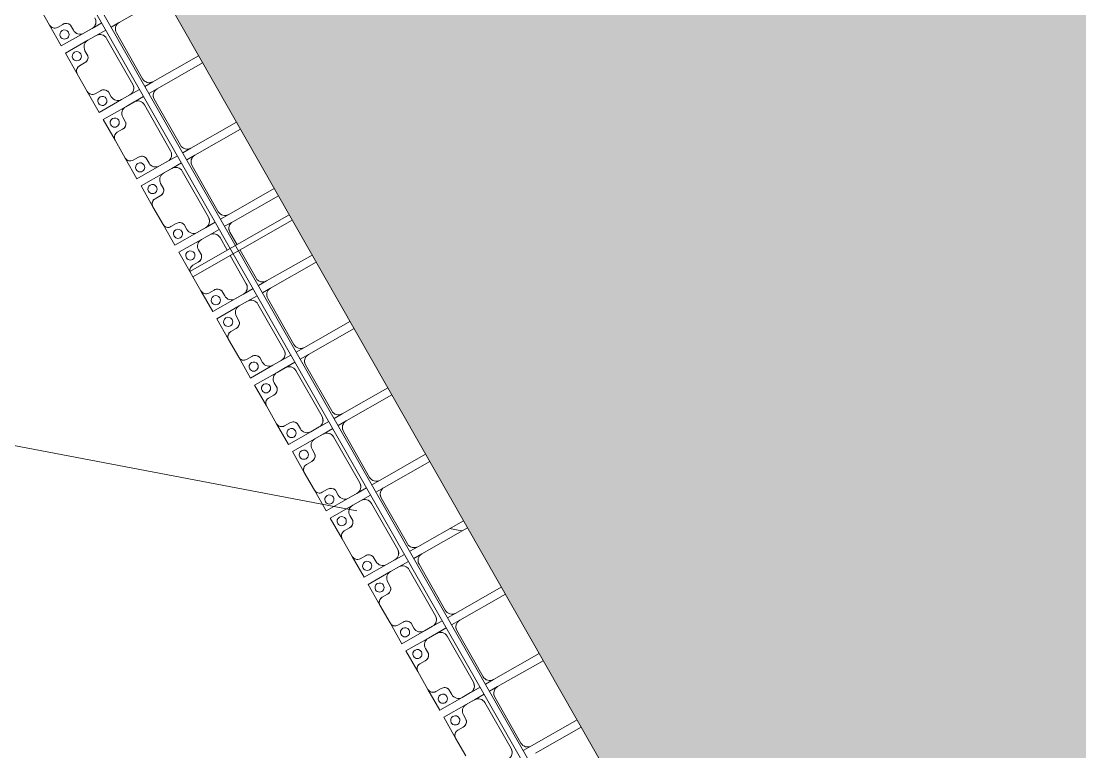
# Model space of a CAD drawing. Header units: millimetres. Extents: x -861324 to 439029, y -308065 to 694685.
# Drawn here: x -183614 to -176692, y -95940 to -91161 of the extents above; entities that cross this region are included whole.
import ezdxf

# ---------------------------------------------------------------- set-up
doc = ezdxf.new("R2010")
doc.units = ezdxf.units.MM
for name, color, linetype, lineweight in [('A-DETL-GENF', 92, 'Continuous', 9), ('A-DETL-THIN', 151, 'Continuous', 9), ('A-GENM', 13, 'Continuous', 9), ('C-TOPO-MINR', 7, 'Continuous', 9), ('S-BEAM', 12, 'Continuous', 9)]:
    doc.layers.add(name, color=color, linetype=linetype, lineweight=lineweight)

# ---------------------------------------------------------------- blocks, each defined once
blk = doc.blocks.new('Dai phaodi lai - DẢI PHAO ĐI LẠI-25020-BỐ TRÍ BÈ PIN HỒ BẢN MÒNG')
at = {"layer": 'A-GENM', "color": 7}
for p, q in [((84776.8, 0), (84776.8, -343.3)), ((85276.8, 0), (85276.8, -343.3)), ((86276.8, 0), (86276.8, -343.3)), ((86723.2, -343.3), (86723.2, 0)), ((86776.8, 0), (86776.8, -343.3)), ((87223.2, -343.3), (87223.2, 0)), ((88223.2, -343.3), (88223.2, 0)), ((90223.2, -343.3), (90223.2, 0)), ((85223.2, -343.3), (85223.2, 0)), ((85723.2, -343.3), (85723.2, 0)), ((85776.8, 0), (85776.8, -343.3)), ((86223.2, -343.3), (86223.2, 0)), ((87276.8, 0), (87276.8, -343.3)), ((87723.2, -343.3), (87723.2, 0)), ((87776.8, 0), (87776.8, -343.3)), ((88276.8, 0), (88276.8, -343.3)), ((88723.2, -343.3), (88723.2, 0)), ((88776.8, 0), (88776.8, -343.3)), ((89223.2, -343.3), (89223.2, 0)), ((89276.8, 0), (89276.8, -343.3)), ((89723.2, -343.3), (89723.2, 0)), ((89776.8, 0), (89776.8, -343.3)), ((90276.8, 0), (90276.8, -343.3)), ((84776.8, -404.5), (84776.8, -343.3)), ((85223.2, -343.3), (85223.2, -404.5)), ((85276.8, -404.5), (85276.8, -343.3)), ((85723.2, -343.3), (85723.2, -404.5)), ((85776.8, -404.5), (85776.8, -343.3)), ((86223.2, -343.3), (86223.2, -404.5)), ((86276.8, -404.5), (86276.8, -343.3)), ((86723.2, -343.3), (86723.2, -404.5)), ((86776.8, -404.5), (86776.8, -343.3)), ((87223.2, -343.3), (87223.2, -404.5)), ((87276.8, -404.5), (87276.8, -343.3)), ((87723.2, -343.3), (87723.2, -404.5)), ((87776.8, -404.5), (87776.8, -343.3)), ((88223.2, -343.3), (88223.2, -404.5)), ((88276.8, -404.5), (88276.8, -343.3)), ((88723.2, -343.3), (88723.2, -404.5)), ((88776.8, -404.5), (88776.8, -343.3)), ((89223.2, -343.3), (89223.2, -404.5)), ((89276.8, -404.5), (89276.8, -343.3)), ((89723.2, -343.3), (89723.2, -404.5)), ((89776.8, -404.5), (89776.8, -343.3)), ((90223.2, -343.3), (90223.2, -404.5)), ((84826.8, -393.3), (85173.2, -393.3)), ((85326.8, -393.3), (85673.2, -393.3)), ((85826.8, -393.3), (86173.2, -393.3)), ((86326.8, -393.3), (86421.5, -393.3)), ((86461.5, -393.3), (86673.2, -393.3)), ((86826.8, -393.3), (87173.2, -393.3)), ((87326.8, -393.3), (87673.2, -393.3)), ((87826.8, -393.3), (88173.2, -393.3)), ((88326.8, -393.3), (88673.2, -393.3)), ((88826.8, -393.3), (89173.2, -393.3)), ((89326.8, -393.3), (89673.2, -393.3)), ((89826.8, -393.3), (90173.2, -393.3)), ((84723.2, -444.5), (84723.2, -516.7)), ((84776.8, -516.7), (84776.8, -444.5)), ((85173.2, -466.7), (84826.8, -466.7)), ((85223.2, -444.5), (85223.2, -516.7)), ((85276.8, -516.7), (85276.8, -444.5)), ((85673.2, -466.7), (85326.8, -466.7)), ((85723.2, -444.5), (85723.2, -516.7)), ((85776.8, -516.7), (85776.8, -444.5)), ((86173.2, -466.7), (85826.8, -466.7)), ((86223.2, -444.5), (86223.2, -516.7)), ((86276.8, -516.7), (86276.8, -444.5)), ((86421.5, -466.7), (86326.8, -466.7)), ((86673.2, -466.7), (86461.5, -466.7)), ((86723.2, -444.5), (86723.2, -516.7)), ((86776.8, -516.7), (86776.8, -444.5)), ((87173.2, -466.7), (86826.8, -466.7)), ((87223.2, -444.5), (87223.2, -516.7)), ((87276.8, -516.7), (87276.8, -444.5)), ((87673.2, -466.7), (87326.8, -466.7)), ((87723.2, -444.5), (87723.2, -516.7)), ((87776.8, -516.7), (87776.8, -444.5)), ((88173.2, -466.7), (87826.8, -466.7)), ((88223.2, -444.5), (88223.2, -516.7)), ((88276.8, -516.7), (88276.8, -444.5)), ((88673.2, -466.7), (88326.8, -466.7)), ((88723.2, -444.5), (88723.2, -516.7)), ((88776.8, -516.7), (88776.8, -444.5)), ((89173.2, -466.7), (88826.8, -466.7)), ((89223.2, -444.5), (89223.2, -516.7)), ((89276.8, -516.7), (89276.8, -444.5)), ((89673.2, -466.7), (89326.8, -466.7)), ((89723.2, -444.5), (89723.2, -516.7)), ((89776.8, -516.7), (89776.8, -444.5)), ((90173.2, -466.7), (89826.8, -466.7)), ((84723.2, -579.3), (84723.2, -516.7)), ((84776.8, -516.7), (84776.8, -579.3)), ((85223.2, -579.3), (85223.2, -516.7)), ((85276.8, -516.7), (85276.8, -579.3)), ((85723.2, -579.3), (85723.2, -516.7)), ((85776.8, -516.7), (85776.8, -579.3)), ((86223.2, -579.3), (86223.2, -516.7)), ((86276.8, -516.7), (86276.8, -579.3)), ((86723.2, -579.3), (86723.2, -516.7)), ((86776.8, -516.7), (86776.8, -579.3)), ((87223.2, -579.3), (87223.2, -516.7)), ((87276.8, -516.7), (87276.8, -579.3)), ((87723.2, -579.3), (87723.2, -516.7)), ((87776.8, -516.7), (87776.8, -579.3)), ((88223.2, -579.3), (88223.2, -516.7)), ((88276.8, -516.7), (88276.8, -579.3)), ((88723.2, -579.3), (88723.2, -516.7)), ((88776.8, -516.7), (88776.8, -579.3)), ((89223.2, -579.3), (89223.2, -516.7)), ((89276.8, -516.7), (89276.8, -579.3)), ((89723.2, -579.3), (89723.2, -516.7)), ((89776.8, -516.7), (89776.8, -579.3)), ((84604.9, -710.4), (84604.9, -670.7)), ((84635.7, -629.3), (84673.2, -629.3)), ((84826.8, -629.3), (84864.3, -629.3)), ((84895.1, -670.7), (84895.1, -710.4)), ((85104.9, -710.4), (85104.9, -670.7)), ((85135.7, -629.3), (85173.2, -629.3)), ((85326.8, -629.3), (85364.3, -629.3)), ((85395.1, -670.7), (85395.1, -710.4)), ((85604.9, -710.4), (85604.9, -670.7)), ((85635.7, -629.3), (85673.2, -629.3)), ((85826.8, -629.3), (85864.3, -629.3)), ((85895.1, -670.7), (85895.1, -710.4)), ((86104.9, -710.4), (86104.9, -670.7)), ((86135.7, -629.3), (86173.2, -629.3)), ((86326.8, -629.3), (86364.3, -629.3)), ((86395.1, -670.7), (86395.1, -710.4)), ((86604.9, -710.4), (86604.9, -670.7)), ((86635.7, -629.3), (86673.2, -629.3)), ((86826.8, -629.3), (86864.3, -629.3)), ((86895.1, -670.7), (86895.1, -710.4)), ((87104.9, -710.4), (87104.9, -670.7)), ((87135.7, -629.3), (87173.2, -629.3)), ((87326.8, -629.3), (87364.3, -629.3)), ((87395.1, -670.7), (87395.1, -710.4)), ((87604.9, -710.4), (87604.9, -670.7)), ((87635.7, -629.3), (87673.2, -629.3)), ((87826.8, -629.3), (87864.3, -629.3)), ((87895.1, -670.7), (87895.1, -710.4)), ((88104.9, -710.4), (88104.9, -670.7)), ((88135.7, -629.3), (88173.2, -629.3)), ((88326.8, -629.3), (88364.3, -629.3)), ((88395.1, -670.7), (88395.1, -710.4)), ((88604.9, -710.4), (88604.9, -670.7)), ((88635.7, -629.3), (88673.2, -629.3)), ((88826.8, -629.3), (88864.3, -629.3)), ((88895.1, -670.7), (88895.1, -710.4)), ((89104.9, -710.4), (89104.9, -670.7)), ((89135.7, -629.3), (89173.2, -629.3)), ((89326.8, -629.3), (89364.3, -629.3)), ((89395.1, -670.7), (89395.1, -710.4)), ((89604.9, -710.4), (89604.9, -670.7)), ((89635.7, -629.3), (89673.2, -629.3)), ((89826.8, -629.3), (89864.3, -629.3)), ((89895.1, -670.7), (89895.1, -710.4)), ((84433.1, -748.4), (84566.9, -748.4)), ((84933.1, -748.4), (85066.9, -748.4)), ((85433.1, -748.4), (85566.9, -748.4)), ((85933.1, -748.4), (86066.9, -748.4)), ((86461.5, -748.4), (86566.9, -748.4)), ((86933.1, -748.4), (87066.9, -748.4)), ((87433.1, -748.4), (87566.9, -748.4)), ((87933.1, -748.4), (88066.9, -748.4)), ((88433.1, -748.4), (88566.9, -748.4)), ((88933.1, -748.4), (89066.9, -748.4)), ((89433.1, -748.4), (89566.9, -748.4)), ((89933.1, -748.4), (90066.9, -748.4))]:
    blk.add_line(p, q, dxfattribs=at)
at = {"layer": 'A-GENM', "color": 9}
for p, q in [((84776.8, -404.5), (84776.8, -343.3)), ((85223.2, -343.3), (85223.2, -404.5)), ((85276.8, -404.5), (85276.8, -343.3)), ((85723.2, -343.3), (85723.2, -404.5)), ((85776.8, -404.5), (85776.8, -343.3)), ((86223.2, -343.3), (86223.2, -404.5)), ((86276.8, -404.5), (86276.8, -343.3)), ((86723.2, -343.3), (86723.2, -404.5)), ((86776.8, -404.5), (86776.8, -343.3)), ((87223.2, -343.3), (87223.2, -404.5)), ((87276.8, -404.5), (87276.8, -343.3)), ((87723.2, -343.3), (87723.2, -404.5)), ((87776.8, -404.5), (87776.8, -343.3)), ((88223.2, -343.3), (88223.2, -404.5)), ((88276.8, -404.5), (88276.8, -343.3)), ((88723.2, -343.3), (88723.2, -404.5)), ((88776.8, -404.5), (88776.8, -343.3)), ((89223.2, -343.3), (89223.2, -404.5)), ((89276.8, -404.5), (89276.8, -343.3)), ((89723.2, -343.3), (89723.2, -404.5)), ((89776.8, -404.5), (89776.8, -343.3)), ((90223.2, -343.3), (90223.2, -404.5)), ((84723.2, -444.5), (84723.2, -579.3)), ((84776.8, -579.3), (84776.8, -444.5)), ((85223.2, -444.5), (85223.2, -579.3)), ((85276.8, -579.3), (85276.8, -444.5)), ((85723.2, -444.5), (85723.2, -579.3)), ((85776.8, -579.3), (85776.8, -444.5)), ((86223.2, -444.5), (86223.2, -579.3)), ((86276.8, -579.3), (86276.8, -444.5)), ((86723.2, -444.5), (86723.2, -579.3)), ((86776.8, -579.3), (86776.8, -444.5)), ((87223.2, -444.5), (87223.2, -579.3)), ((87276.8, -579.3), (87276.8, -444.5)), ((87723.2, -444.5), (87723.2, -579.3)), ((87776.8, -579.3), (87776.8, -444.5)), ((88223.2, -444.5), (88223.2, -579.3)), ((88276.8, -579.3), (88276.8, -444.5)), ((88723.2, -444.5), (88723.2, -579.3)), ((88776.8, -579.3), (88776.8, -444.5)), ((89223.2, -444.5), (89223.2, -579.3)), ((89276.8, -579.3), (89276.8, -444.5)), ((89723.2, -444.5), (89723.2, -579.3)), ((89776.8, -579.3), (89776.8, -444.5)), ((84723.2, -579.3), (84723.2, -748.4)), ((84723.2, -748.4), (84723.2, -579.3)), ((84776.8, -748.4), (84776.8, -579.3)), ((84776.8, -579.3), (84776.8, -748.4)), ((85223.2, -579.3), (85223.2, -748.4)), ((85223.2, -748.4), (85223.2, -579.3)), ((85276.8, -748.4), (85276.8, -579.3)), ((85276.8, -579.3), (85276.8, -748.4)), ((85723.2, -579.3), (85723.2, -748.4)), ((85723.2, -748.4), (85723.2, -579.3)), ((85776.8, -748.4), (85776.8, -579.3)), ((85776.8, -579.3), (85776.8, -748.4)), ((86223.2, -579.3), (86223.2, -748.4)), ((86223.2, -748.4), (86223.2, -579.3)), ((86276.8, -748.4), (86276.8, -579.3)), ((86276.8, -579.3), (86276.8, -748.4)), ((86723.2, -579.3), (86723.2, -748.4)), ((86723.2, -748.4), (86723.2, -579.3)), ((86776.8, -748.4), (86776.8, -579.3)), ((86776.8, -579.3), (86776.8, -748.4)), ((87223.2, -579.3), (87223.2, -748.4)), ((87223.2, -748.4), (87223.2, -579.3)), ((87276.8, -748.4), (87276.8, -579.3)), ((87276.8, -579.3), (87276.8, -748.4)), ((87723.2, -579.3), (87723.2, -748.4)), ((87723.2, -748.4), (87723.2, -579.3)), ((87776.8, -748.4), (87776.8, -579.3)), ((87776.8, -579.3), (87776.8, -748.4)), ((88223.2, -579.3), (88223.2, -748.4)), ((88223.2, -748.4), (88223.2, -579.3)), ((88276.8, -748.4), (88276.8, -579.3)), ((88276.8, -579.3), (88276.8, -748.4)), ((88723.2, -579.3), (88723.2, -748.4)), ((88723.2, -748.4), (88723.2, -579.3)), ((88776.8, -748.4), (88776.8, -579.3)), ((88776.8, -579.3), (88776.8, -748.4)), ((89223.2, -579.3), (89223.2, -748.4)), ((89223.2, -748.4), (89223.2, -579.3)), ((89276.8, -748.4), (89276.8, -579.3)), ((89276.8, -579.3), (89276.8, -748.4)), ((89723.2, -579.3), (89723.2, -748.4)), ((89723.2, -748.4), (89723.2, -579.3)), ((89776.8, -748.4), (89776.8, -579.3)), ((89776.8, -579.3), (89776.8, -748.4)), ((84604.9, -670.7), (84604.9, -710.4)), ((84604.9, -670.7), (84604.9, -710.4)), ((84604.9, -710.4), (84604.9, -670.7)), ((84673.2, -629.3), (84635.7, -629.3)), ((84673.2, -629.3), (84635.7, -629.3)), ((84635.7, -629.3), (84673.2, -629.3)), ((84864.3, -629.3), (84826.8, -629.3)), ((84864.3, -629.3), (84826.8, -629.3)), ((84826.8, -629.3), (84864.3, -629.3)), ((85104.9, -670.7), (85104.9, -710.4)), ((85104.9, -670.7), (85104.9, -710.4)), ((85104.9, -710.4), (85104.9, -670.7)), ((85173.2, -629.3), (85135.7, -629.3)), ((85173.2, -629.3), (85135.7, -629.3)), ((85135.7, -629.3), (85173.2, -629.3)), ((85364.3, -629.3), (85326.8, -629.3)), ((85364.3, -629.3), (85326.8, -629.3)), ((85326.8, -629.3), (85364.3, -629.3)), ((85604.9, -670.7), (85604.9, -710.4)), ((85604.9, -670.7), (85604.9, -710.4)), ((85604.9, -710.4), (85604.9, -670.7)), ((85673.2, -629.3), (85635.7, -629.3)), ((85673.2, -629.3), (85635.7, -629.3)), ((85635.7, -629.3), (85673.2, -629.3)), ((85864.3, -629.3), (85826.8, -629.3)), ((85864.3, -629.3), (85826.8, -629.3)), ((85826.8, -629.3), (85864.3, -629.3)), ((86104.9, -670.7), (86104.9, -710.4)), ((86104.9, -670.7), (86104.9, -710.4)), ((86104.9, -710.4), (86104.9, -670.7)), ((86173.2, -629.3), (86135.7, -629.3)), ((86173.2, -629.3), (86135.7, -629.3)), ((86135.7, -629.3), (86173.2, -629.3)), ((86364.3, -629.3), (86326.8, -629.3)), ((86364.3, -629.3), (86326.8, -629.3)), ((86326.8, -629.3), (86364.3, -629.3)), ((86604.9, -670.7), (86604.9, -710.4)), ((86604.9, -670.7), (86604.9, -710.4)), ((86604.9, -710.4), (86604.9, -670.7)), ((86673.2, -629.3), (86635.7, -629.3)), ((86673.2, -629.3), (86635.7, -629.3)), ((86635.7, -629.3), (86673.2, -629.3)), ((86864.3, -629.3), (86826.8, -629.3)), ((86864.3, -629.3), (86826.8, -629.3)), ((86826.8, -629.3), (86864.3, -629.3)), ((87104.9, -670.7), (87104.9, -710.4)), ((87104.9, -670.7), (87104.9, -710.4)), ((87104.9, -710.4), (87104.9, -670.7)), ((87173.2, -629.3), (87135.7, -629.3)), ((87173.2, -629.3), (87135.7, -629.3)), ((87135.7, -629.3), (87173.2, -629.3)), ((87364.3, -629.3), (87326.8, -629.3)), ((87364.3, -629.3), (87326.8, -629.3)), ((87326.8, -629.3), (87364.3, -629.3)), ((87604.9, -670.7), (87604.9, -710.4)), ((87604.9, -670.7), (87604.9, -710.4)), ((87604.9, -710.4), (87604.9, -670.7)), ((87673.2, -629.3), (87635.7, -629.3)), ((87673.2, -629.3), (87635.7, -629.3)), ((87635.7, -629.3), (87673.2, -629.3)), ((87864.3, -629.3), (87826.8, -629.3)), ((87864.3, -629.3), (87826.8, -629.3)), ((87826.8, -629.3), (87864.3, -629.3)), ((88104.9, -670.7), (88104.9, -710.4)), ((88104.9, -670.7), (88104.9, -710.4)), ((88104.9, -710.4), (88104.9, -670.7)), ((88173.2, -629.3), (88135.7, -629.3)), ((88173.2, -629.3), (88135.7, -629.3)), ((88135.7, -629.3), (88173.2, -629.3)), ((88364.3, -629.3), (88326.8, -629.3)), ((88364.3, -629.3), (88326.8, -629.3)), ((88326.8, -629.3), (88364.3, -629.3)), ((88604.9, -670.7), (88604.9, -710.4)), ((88604.9, -670.7), (88604.9, -710.4)), ((88604.9, -710.4), (88604.9, -670.7)), ((88673.2, -629.3), (88635.7, -629.3)), ((88673.2, -629.3), (88635.7, -629.3)), ((88635.7, -629.3), (88673.2, -629.3)), ((88864.3, -629.3), (88826.8, -629.3)), ((88864.3, -629.3), (88826.8, -629.3)), ((88826.8, -629.3), (88864.3, -629.3)), ((89104.9, -670.7), (89104.9, -710.4)), ((89104.9, -670.7), (89104.9, -710.4)), ((89104.9, -710.4), (89104.9, -670.7)), ((89173.2, -629.3), (89135.7, -629.3)), ((89173.2, -629.3), (89135.7, -629.3)), ((89135.7, -629.3), (89173.2, -629.3)), ((89364.3, -629.3), (89326.8, -629.3)), ((89364.3, -629.3), (89326.8, -629.3)), ((89326.8, -629.3), (89364.3, -629.3)), ((89604.9, -670.7), (89604.9, -710.4)), ((89604.9, -670.7), (89604.9, -710.4)), ((89604.9, -710.4), (89604.9, -670.7)), ((89673.2, -629.3), (89635.7, -629.3)), ((89673.2, -629.3), (89635.7, -629.3)), ((89635.7, -629.3), (89673.2, -629.3)), ((89864.3, -629.3), (89826.8, -629.3)), ((89864.3, -629.3), (89826.8, -629.3)), ((89826.8, -629.3), (89864.3, -629.3)), ((84723.2, -748.4), (84566.9, -748.4)), ((84566.9, -748.4), (84723.2, -748.4)), ((84933.1, -748.4), (84776.8, -748.4)), ((84776.8, -748.4), (84933.1, -748.4)), ((85223.2, -748.4), (85066.9, -748.4)), ((85066.9, -748.4), (85223.2, -748.4)), ((85433.1, -748.4), (85276.8, -748.4)), ((85276.8, -748.4), (85433.1, -748.4)), ((85723.2, -748.4), (85566.9, -748.4)), ((85566.9, -748.4), (85723.2, -748.4)), ((85933.1, -748.4), (85776.8, -748.4)), ((85776.8, -748.4), (85933.1, -748.4)), ((86223.2, -748.4), (86066.9, -748.4)), ((86066.9, -748.4), (86223.2, -748.4)), ((86421.5, -748.4), (86276.8, -748.4)), ((86276.8, -748.4), (86421.5, -748.4)), ((86723.2, -748.4), (86566.9, -748.4)), ((86566.9, -748.4), (86723.2, -748.4)), ((86933.1, -748.4), (86776.8, -748.4)), ((86776.8, -748.4), (86933.1, -748.4)), ((87223.2, -748.4), (87066.9, -748.4)), ((87066.9, -748.4), (87223.2, -748.4)), ((87433.1, -748.4), (87276.8, -748.4)), ((87276.8, -748.4), (87433.1, -748.4)), ((87723.2, -748.4), (87566.9, -748.4)), ((87566.9, -748.4), (87723.2, -748.4)), ((87933.1, -748.4), (87776.8, -748.4)), ((87776.8, -748.4), (87933.1, -748.4)), ((88223.2, -748.4), (88066.9, -748.4)), ((88066.9, -748.4), (88223.2, -748.4)), ((88433.1, -748.4), (88276.8, -748.4)), ((88276.8, -748.4), (88433.1, -748.4)), ((88723.2, -748.4), (88566.9, -748.4)), ((88566.9, -748.4), (88723.2, -748.4)), ((88933.1, -748.4), (88776.8, -748.4)), ((88776.8, -748.4), (88933.1, -748.4)), ((89223.2, -748.4), (89066.9, -748.4)), ((89066.9, -748.4), (89223.2, -748.4)), ((89433.1, -748.4), (89276.8, -748.4)), ((89276.8, -748.4), (89433.1, -748.4)), ((89723.2, -748.4), (89566.9, -748.4)), ((89566.9, -748.4), (89723.2, -748.4)), ((89933.1, -748.4), (89776.8, -748.4)), ((89776.8, -748.4), (89933.1, -748.4))]:
    blk.add_line(p, q, dxfattribs=at)
at = {"layer": 'A-GENM', "color": 7}
for centre, radius, start, end in [((84826.8, -343.3), 50, 180, 270), ((85173.2, -343.3), 50, 270, 0), ((85173.2, -343.3), 50, 300, 0), ((85326.8, -343.3), 50, 180, 270), ((85673.2, -343.3), 50, 270, 0), ((85673.2, -343.3), 50, 300, 0), ((85826.8, -343.3), 50, 180, 270), ((86173.2, -343.3), 50, 270, 0), ((86173.2, -343.3), 50, 300, 0), ((86326.8, -343.3), 50, 180, 270), ((86673.2, -343.3), 50, 270, 0), ((86673.2, -343.3), 50, 300, 0), ((86826.8, -343.3), 50, 180, 270), ((87173.2, -343.3), 50, 270, 0), ((87173.2, -343.3), 50, 300, 0), ((87326.8, -343.3), 50, 180, 270), ((87673.2, -343.3), 50, 270, 0), ((87673.2, -343.3), 50, 300, 0), ((87826.8, -343.3), 50, 180, 270), ((88173.2, -343.3), 50, 270, 0), ((88173.2, -343.3), 50, 300, 0), ((88326.8, -343.3), 50, 180, 270), ((88673.2, -343.3), 50, 270, 0), ((88673.2, -343.3), 50, 300, 0), ((88826.8, -343.3), 50, 180, 270), ((89173.2, -343.3), 50, 270, 0), ((89173.2, -343.3), 50, 300, 0), ((89326.8, -343.3), 50, 180, 270), ((89673.2, -343.3), 50, 270, 0), ((89673.2, -343.3), 50, 300, 0), ((89826.8, -343.3), 50, 180, 270), ((90173.2, -343.3), 50, 270, 0), ((90173.2, -343.3), 50, 300, 0), ((84826.8, -343.3), 50, 210, 270), ((85326.8, -343.3), 50, 210, 270), ((85826.8, -343.3), 50, 210, 270), ((86326.8, -343.3), 50, 210, 270), ((86826.8, -343.3), 50, 210, 270), ((87326.8, -343.3), 50, 210, 270), ((87826.8, -343.3), 50, 210, 270), ((88326.8, -343.3), 50, 210, 270), ((88826.8, -343.3), 50, 210, 270), ((89326.8, -343.3), 50, 210, 270), ((89826.8, -343.3), 50, 210, 270), ((84673.2, -516.7), 50, 360, 90), ((84673.2, -516.7), 50, 30, 90), ((84826.8, -516.7), 50, 90, 180), ((84826.8, -516.7), 50, 120, 180), ((85173.2, -516.7), 50, 360, 90), ((85173.2, -516.7), 50, 30, 90), ((85326.8, -516.7), 50, 90, 180), ((85326.8, -516.7), 50, 120, 180), ((85673.2, -516.7), 50, 360, 90), ((85673.2, -516.7), 50, 30, 90), ((85826.8, -516.7), 50, 90, 180), ((85826.8, -516.7), 50, 120, 180), ((86173.2, -516.7), 50, 360, 90), ((86173.2, -516.7), 50, 30, 90), ((86326.8, -516.7), 50, 90, 180), ((86326.8, -516.7), 50, 120, 180), ((86673.2, -516.7), 50, 360, 90), ((86673.2, -516.7), 50, 30, 90), ((86826.8, -516.7), 50, 90, 180), ((86826.8, -516.7), 50, 120, 180), ((87173.2, -516.7), 50, 360, 90), ((87173.2, -516.7), 50, 30, 90), ((87326.8, -516.7), 50, 90, 180), ((87326.8, -516.7), 50, 120, 180), ((87673.2, -516.7), 50, 360, 90), ((87673.2, -516.7), 50, 30, 90), ((87826.8, -516.7), 50, 90, 180), ((87826.8, -516.7), 50, 120, 180), ((88173.2, -516.7), 50, 360, 90), ((88173.2, -516.7), 50, 30, 90), ((88326.8, -516.7), 50, 90, 180), ((88326.8, -516.7), 50, 120, 180), ((88673.2, -516.7), 50, 360, 90), ((88673.2, -516.7), 50, 30, 90), ((88826.8, -516.7), 50, 90, 180), ((88826.8, -516.7), 50, 120, 180), ((89173.2, -516.7), 50, 360, 90), ((89173.2, -516.7), 50, 30, 90), ((89326.8, -516.7), 50, 90, 180), ((89326.8, -516.7), 50, 120, 180), ((89673.2, -516.7), 50, 360, 90), ((89673.2, -516.7), 50, 30, 90), ((89826.8, -516.7), 50, 90, 180), ((89826.8, -516.7), 50, 120, 180), ((90173.2, -516.7), 50, 360, 90), ((90173.2, -516.7), 50, 30, 90), ((84673.2, -579.3), 50, 270, 360), ((84826.8, -579.3), 50, 180, 270), ((85173.2, -579.3), 50, 270, 360), ((85326.8, -579.3), 50, 180, 270), ((85673.2, -579.3), 50, 270, 360), ((85826.8, -579.3), 50, 180, 270), ((86173.2, -579.3), 50, 270, 360), ((86326.8, -579.3), 50, 180, 270), ((86673.2, -579.3), 50, 270, 360), ((86826.8, -579.3), 50, 180, 270), ((87173.2, -579.3), 50, 270, 360), ((87326.8, -579.3), 50, 180, 270), ((87673.2, -579.3), 50, 270, 360), ((87826.8, -579.3), 50, 180, 270), ((88173.2, -579.3), 50, 270, 360), ((88326.8, -579.3), 50, 180, 270), ((88673.2, -579.3), 50, 270, 360), ((88826.8, -579.3), 50, 180, 270), ((89173.2, -579.3), 50, 270, 360), ((89326.8, -579.3), 50, 180, 270), ((89673.2, -579.3), 50, 270, 360), ((89826.8, -579.3), 50, 180, 270), ((84644.8, -668.2), 40, 103.18854, 183.50807), ((84855.2, -668.2), 40, 356.49193, 76.81146), ((85144.8, -668.2), 40, 103.18854, 183.50807), ((85355.2, -668.2), 40, 356.49193, 76.81146), ((85644.8, -668.2), 40, 103.18854, 183.50807), ((85855.2, -668.2), 40, 356.49193, 76.81146), ((86144.8, -668.2), 40, 103.18854, 183.50807), ((86355.2, -668.2), 40, 356.49193, 76.81146), ((86644.8, -668.2), 40, 103.18854, 183.50807), ((86855.2, -668.2), 40, 356.49193, 76.81146), ((87144.8, -668.2), 40, 103.18854, 183.50807), ((87355.2, -668.2), 40, 356.49193, 76.81146), ((87644.8, -668.2), 40, 103.18854, 183.50807), ((87855.2, -668.2), 40, 356.49193, 76.81146), ((88144.8, -668.2), 40, 103.18854, 183.50807), ((88355.2, -668.2), 40, 356.49193, 76.81146), ((88644.8, -668.2), 40, 103.18854, 183.50807), ((88855.2, -668.2), 40, 356.49193, 76.81146), ((89144.8, -668.2), 40, 103.18854, 183.50807), ((89355.2, -668.2), 40, 356.49193, 76.81146), ((89644.8, -668.2), 40, 103.18854, 183.50807), ((89855.2, -668.2), 40, 356.49193, 76.81146), ((84566.9, -710.4), 38, 270, 0), ((84933.1, -710.4), 38, 180, 270), ((85066.9, -710.4), 38, 270, 0), ((85433.1, -710.4), 38, 180, 270), ((85566.9, -710.4), 38, 270, 0), ((85933.1, -710.4), 38, 180, 270), ((86066.9, -710.4), 38, 270, 0), ((86433.1, -710.4), 38, 180, 255), ((86566.9, -710.4), 38, 270, 0), ((86933.1, -710.4), 38, 180, 270), ((87066.9, -710.4), 38, 270, 0), ((87433.1, -710.4), 38, 180, 270), ((87566.9, -710.4), 38, 270, 0), ((87933.1, -710.4), 38, 180, 270), ((88066.9, -710.4), 38, 270, 0), ((88433.1, -710.4), 38, 180, 270), ((88566.9, -710.4), 38, 270, 0), ((88933.1, -710.4), 38, 180, 270), ((89066.9, -710.4), 38, 270, 0), ((89433.1, -710.4), 38, 180, 270), ((89566.9, -710.4), 38, 270, 0), ((89933.1, -710.4), 38, 180, 270)]:
    blk.add_arc(centre, radius, start, end, dxfattribs=at)
at = {"layer": 'A-GENM', "color": 9}
for centre, radius, start, end in [((84673.2, -579.3), 50, 270, 360), ((84673.2, -579.3), 50, 270, 360), ((84673.2, -579.3), 50, 270, 360), ((84826.8, -579.3), 50, 180, 270), ((84826.8, -579.3), 50, 180, 270), ((84826.8, -579.3), 50, 180, 270), ((85173.2, -579.3), 50, 270, 360), ((85173.2, -579.3), 50, 270, 360), ((85173.2, -579.3), 50, 270, 360), ((85326.8, -579.3), 50, 180, 270), ((85326.8, -579.3), 50, 180, 270), ((85326.8, -579.3), 50, 180, 270), ((85673.2, -579.3), 50, 270, 360), ((85673.2, -579.3), 50, 270, 360), ((85673.2, -579.3), 50, 270, 360), ((85826.8, -579.3), 50, 180, 270), ((85826.8, -579.3), 50, 180, 270), ((85826.8, -579.3), 50, 180, 270), ((86173.2, -579.3), 50, 270, 360), ((86173.2, -579.3), 50, 270, 360), ((86173.2, -579.3), 50, 270, 360), ((86326.8, -579.3), 50, 180, 270), ((86326.8, -579.3), 50, 180, 270), ((86326.8, -579.3), 50, 180, 270), ((86673.2, -579.3), 50, 270, 360), ((86673.2, -579.3), 50, 270, 360), ((86673.2, -579.3), 50, 270, 360), ((86826.8, -579.3), 50, 180, 270), ((86826.8, -579.3), 50, 180, 270), ((86826.8, -579.3), 50, 180, 270), ((87173.2, -579.3), 50, 270, 360), ((87173.2, -579.3), 50, 270, 360), ((87173.2, -579.3), 50, 270, 360), ((87326.8, -579.3), 50, 180, 270), ((87326.8, -579.3), 50, 180, 270), ((87326.8, -579.3), 50, 180, 270), ((87673.2, -579.3), 50, 270, 360), ((87673.2, -579.3), 50, 270, 360), ((87673.2, -579.3), 50, 270, 360), ((87826.8, -579.3), 50, 180, 270), ((87826.8, -579.3), 50, 180, 270), ((87826.8, -579.3), 50, 180, 270), ((88173.2, -579.3), 50, 270, 360), ((88173.2, -579.3), 50, 270, 360), ((88173.2, -579.3), 50, 270, 360), ((88326.8, -579.3), 50, 180, 270), ((88326.8, -579.3), 50, 180, 270), ((88326.8, -579.3), 50, 180, 270), ((88673.2, -579.3), 50, 270, 360), ((88673.2, -579.3), 50, 270, 360), ((88673.2, -579.3), 50, 270, 360), ((88826.8, -579.3), 50, 180, 270), ((88826.8, -579.3), 50, 180, 270), ((88826.8, -579.3), 50, 180, 270), ((89173.2, -579.3), 50, 270, 360), ((89173.2, -579.3), 50, 270, 360), ((89173.2, -579.3), 50, 270, 360), ((89326.8, -579.3), 50, 180, 270), ((89326.8, -579.3), 50, 180, 270), ((89326.8, -579.3), 50, 180, 270), ((89673.2, -579.3), 50, 270, 360), ((89673.2, -579.3), 50, 270, 360), ((89673.2, -579.3), 50, 270, 360), ((89826.8, -579.3), 50, 180, 270), ((89826.8, -579.3), 50, 180, 270), ((89826.8, -579.3), 50, 180, 270), ((84644.8, -668.2), 40, 143.34831, 183.50807), ((84644.8, -668.2), 40, 143.34831, 183.50807), ((84644.8, -668.2), 40, 143.34831, 183.50807), ((84644.8, -668.2), 40, 103.18854, 129.96172), ((84644.8, -668.2), 40, 103.18854, 129.96172), ((84644.8, -668.2), 40, 103.18854, 129.96172), ((84668.4, -693.3), 30, 90, 270), ((84668.4, -693.3), 30, 90, 270), ((84668.4, -693.3), 30, 270, 90), ((84668.4, -693.3), 30, 270, 90), ((84831.6, -693.3), 30, 90, 270), ((84831.6, -693.3), 30, 90, 270), ((84831.6, -693.3), 30, 270, 90), ((84831.6, -693.3), 30, 270, 90), ((84855.2, -668.2), 40, 63.42487, 76.81146), ((84855.2, -668.2), 40, 63.42487, 76.81146), ((84855.2, -668.2), 40, 63.42487, 76.81146), ((84855.2, -668.2), 40, 356.49193, 50.03828), ((84855.2, -668.2), 40, 356.49193, 50.03828), ((84855.2, -668.2), 40, 356.49193, 50.03828), ((85144.8, -668.2), 40, 143.34831, 183.50807), ((85144.8, -668.2), 40, 143.34831, 183.50807), ((85144.8, -668.2), 40, 143.34831, 183.50807), ((85144.8, -668.2), 40, 103.18854, 129.96172), ((85144.8, -668.2), 40, 103.18854, 129.96172), ((85144.8, -668.2), 40, 103.18854, 129.96172), ((85168.4, -693.3), 30, 90, 270), ((85168.4, -693.3), 30, 90, 270), ((85168.4, -693.3), 30, 270, 90), ((85168.4, -693.3), 30, 270, 90), ((85331.6, -693.3), 30, 90, 270), ((85331.6, -693.3), 30, 90, 270), ((85331.6, -693.3), 30, 270, 90), ((85331.6, -693.3), 30, 270, 90), ((85355.2, -668.2), 40, 63.42487, 76.81146), ((85355.2, -668.2), 40, 63.42487, 76.81146), ((85355.2, -668.2), 40, 63.42487, 76.81146), ((85355.2, -668.2), 40, 356.49193, 50.03828), ((85355.2, -668.2), 40, 356.49193, 50.03828), ((85355.2, -668.2), 40, 356.49193, 50.03828), ((85644.8, -668.2), 40, 143.34831, 183.50807), ((85644.8, -668.2), 40, 143.34831, 183.50807), ((85644.8, -668.2), 40, 143.34831, 183.50807), ((85644.8, -668.2), 40, 103.18854, 129.96172), ((85644.8, -668.2), 40, 103.18854, 129.96172), ((85644.8, -668.2), 40, 103.18854, 129.96172), ((85668.4, -693.3), 30, 90, 270), ((85668.4, -693.3), 30, 90, 270), ((85668.4, -693.3), 30, 270, 90), ((85668.4, -693.3), 30, 270, 90), ((85831.6, -693.3), 30, 90, 270), ((85831.6, -693.3), 30, 90, 270), ((85831.6, -693.3), 30, 270, 90), ((85831.6, -693.3), 30, 270, 90), ((85855.2, -668.2), 40, 63.42487, 76.81146), ((85855.2, -668.2), 40, 63.42487, 76.81146), ((85855.2, -668.2), 40, 63.42487, 76.81146), ((85855.2, -668.2), 40, 356.49193, 50.03828), ((85855.2, -668.2), 40, 356.49193, 50.03828), ((85855.2, -668.2), 40, 356.49193, 50.03828), ((86144.8, -668.2), 40, 143.34831, 183.50807), ((86144.8, -668.2), 40, 143.34831, 183.50807), ((86144.8, -668.2), 40, 143.34831, 183.50807), ((86144.8, -668.2), 40, 103.18854, 129.96172), ((86144.8, -668.2), 40, 103.18854, 129.96172), ((86144.8, -668.2), 40, 103.18854, 129.96172), ((86168.4, -693.3), 30, 90, 270), ((86168.4, -693.3), 30, 90, 270), ((86168.4, -693.3), 30, 270, 90), ((86168.4, -693.3), 30, 270, 90), ((86331.6, -693.3), 30, 90, 270), ((86331.6, -693.3), 30, 90, 270), ((86331.6, -693.3), 30, 270, 90), ((86331.6, -693.3), 30, 270, 90), ((86355.2, -668.2), 40, 63.42487, 76.81146), ((86355.2, -668.2), 40, 63.42487, 76.81146), ((86355.2, -668.2), 40, 63.42487, 76.81146), ((86355.2, -668.2), 40, 356.49193, 50.03828), ((86355.2, -668.2), 40, 356.49193, 50.03828), ((86355.2, -668.2), 40, 356.49193, 50.03828), ((86644.8, -668.2), 40, 143.34831, 183.50807), ((86644.8, -668.2), 40, 143.34831, 183.50807), ((86644.8, -668.2), 40, 143.34831, 183.50807), ((86644.8, -668.2), 40, 103.18854, 129.96172), ((86644.8, -668.2), 40, 103.18854, 129.96172), ((86644.8, -668.2), 40, 103.18854, 129.96172), ((86668.4, -693.3), 30, 90, 270), ((86668.4, -693.3), 30, 90, 270), ((86668.4, -693.3), 30, 270, 90), ((86668.4, -693.3), 30, 270, 90), ((86831.6, -693.3), 30, 90, 270), ((86831.6, -693.3), 30, 90, 270), ((86831.6, -693.3), 30, 270, 90), ((86831.6, -693.3), 30, 270, 90), ((86855.2, -668.2), 40, 63.42487, 76.81146), ((86855.2, -668.2), 40, 63.42487, 76.81146), ((86855.2, -668.2), 40, 63.42487, 76.81146), ((86855.2, -668.2), 40, 356.49193, 50.03828), ((86855.2, -668.2), 40, 356.49193, 50.03828), ((86855.2, -668.2), 40, 356.49193, 50.03828), ((87144.8, -668.2), 40, 143.34831, 183.50807), ((87144.8, -668.2), 40, 143.34831, 183.50807), ((87144.8, -668.2), 40, 143.34831, 183.50807), ((87144.8, -668.2), 40, 103.18854, 129.96172), ((87144.8, -668.2), 40, 103.18854, 129.96172), ((87144.8, -668.2), 40, 103.18854, 129.96172), ((87168.4, -693.3), 30, 90, 270), ((87168.4, -693.3), 30, 90, 270), ((87168.4, -693.3), 30, 270, 90), ((87168.4, -693.3), 30, 270, 90), ((87331.6, -693.3), 30, 90, 270), ((87331.6, -693.3), 30, 90, 270), ((87331.6, -693.3), 30, 270, 90), ((87331.6, -693.3), 30, 270, 90), ((87355.2, -668.2), 40, 63.42487, 76.81146), ((87355.2, -668.2), 40, 63.42487, 76.81146), ((87355.2, -668.2), 40, 63.42487, 76.81146), ((87355.2, -668.2), 40, 356.49193, 50.03828), ((87355.2, -668.2), 40, 356.49193, 50.03828), ((87355.2, -668.2), 40, 356.49193, 50.03828), ((87644.8, -668.2), 40, 143.34831, 183.50807), ((87644.8, -668.2), 40, 143.34831, 183.50807), ((87644.8, -668.2), 40, 143.34831, 183.50807), ((87644.8, -668.2), 40, 103.18854, 129.96172), ((87644.8, -668.2), 40, 103.18854, 129.96172), ((87644.8, -668.2), 40, 103.18854, 129.96172), ((87668.4, -693.3), 30, 90, 270), ((87668.4, -693.3), 30, 90, 270), ((87668.4, -693.3), 30, 270, 90), ((87668.4, -693.3), 30, 270, 90), ((87831.6, -693.3), 30, 90, 270), ((87831.6, -693.3), 30, 90, 270), ((87831.6, -693.3), 30, 270, 90), ((87831.6, -693.3), 30, 270, 90), ((87855.2, -668.2), 40, 63.42487, 76.81146), ((87855.2, -668.2), 40, 63.42487, 76.81146), ((87855.2, -668.2), 40, 63.42487, 76.81146), ((87855.2, -668.2), 40, 356.49193, 50.03828), ((87855.2, -668.2), 40, 356.49193, 50.03828), ((87855.2, -668.2), 40, 356.49193, 50.03828), ((88144.8, -668.2), 40, 143.34831, 183.50807), ((88144.8, -668.2), 40, 143.34831, 183.50807), ((88144.8, -668.2), 40, 143.34831, 183.50807), ((88144.8, -668.2), 40, 103.18854, 129.96172), ((88144.8, -668.2), 40, 103.18854, 129.96172), ((88144.8, -668.2), 40, 103.18854, 129.96172), ((88168.4, -693.3), 30, 90, 270), ((88168.4, -693.3), 30, 90, 270), ((88168.4, -693.3), 30, 270, 90), ((88168.4, -693.3), 30, 270, 90), ((88331.6, -693.3), 30, 90, 270), ((88331.6, -693.3), 30, 90, 270), ((88331.6, -693.3), 30, 270, 90), ((88331.6, -693.3), 30, 270, 90), ((88355.2, -668.2), 40, 63.42487, 76.81146), ((88355.2, -668.2), 40, 63.42487, 76.81146), ((88355.2, -668.2), 40, 63.42487, 76.81146), ((88355.2, -668.2), 40, 356.49193, 50.03828), ((88355.2, -668.2), 40, 356.49193, 50.03828), ((88355.2, -668.2), 40, 356.49193, 50.03828), ((88644.8, -668.2), 40, 143.34831, 183.50807), ((88644.8, -668.2), 40, 143.34831, 183.50807), ((88644.8, -668.2), 40, 143.34831, 183.50807), ((88644.8, -668.2), 40, 103.18854, 129.96172), ((88644.8, -668.2), 40, 103.18854, 129.96172), ((88644.8, -668.2), 40, 103.18854, 129.96172), ((88668.4, -693.3), 30, 90, 270), ((88668.4, -693.3), 30, 90, 270), ((88668.4, -693.3), 30, 270, 90), ((88668.4, -693.3), 30, 270, 90), ((88831.6, -693.3), 30, 90, 270), ((88831.6, -693.3), 30, 90, 270), ((88831.6, -693.3), 30, 270, 90), ((88831.6, -693.3), 30, 270, 90), ((88855.2, -668.2), 40, 63.42487, 76.81146), ((88855.2, -668.2), 40, 63.42487, 76.81146), ((88855.2, -668.2), 40, 63.42487, 76.81146), ((88855.2, -668.2), 40, 356.49193, 50.03828), ((88855.2, -668.2), 40, 356.49193, 50.03828), ((88855.2, -668.2), 40, 356.49193, 50.03828), ((89144.8, -668.2), 40, 143.34831, 183.50807), ((89144.8, -668.2), 40, 143.34831, 183.50807), ((89144.8, -668.2), 40, 143.34831, 183.50807), ((89144.8, -668.2), 40, 103.18854, 129.96172), ((89144.8, -668.2), 40, 103.18854, 129.96172), ((89144.8, -668.2), 40, 103.18854, 129.96172), ((89168.4, -693.3), 30, 90, 270), ((89168.4, -693.3), 30, 90, 270), ((89168.4, -693.3), 30, 270, 90), ((89168.4, -693.3), 30, 270, 90), ((89331.6, -693.3), 30, 90, 270), ((89331.6, -693.3), 30, 90, 270), ((89331.6, -693.3), 30, 270, 90), ((89331.6, -693.3), 30, 270, 90), ((89355.2, -668.2), 40, 63.42487, 76.81146), ((89355.2, -668.2), 40, 63.42487, 76.81146), ((89355.2, -668.2), 40, 63.42487, 76.81146), ((89355.2, -668.2), 40, 356.49193, 50.03828), ((89355.2, -668.2), 40, 356.49193, 50.03828), ((89355.2, -668.2), 40, 356.49193, 50.03828), ((89644.8, -668.2), 40, 143.34831, 183.50807), ((89644.8, -668.2), 40, 143.34831, 183.50807), ((89644.8, -668.2), 40, 143.34831, 183.50807), ((89644.8, -668.2), 40, 103.18854, 129.96172), ((89644.8, -668.2), 40, 103.18854, 129.96172), ((89644.8, -668.2), 40, 103.18854, 129.96172), ((89668.4, -693.3), 30, 90, 270), ((89668.4, -693.3), 30, 90, 270), ((89668.4, -693.3), 30, 270, 90), ((89668.4, -693.3), 30, 270, 90), ((89831.6, -693.3), 30, 90, 270), ((89831.6, -693.3), 30, 90, 270), ((89831.6, -693.3), 30, 270, 90), ((89831.6, -693.3), 30, 270, 90), ((89855.2, -668.2), 40, 63.42487, 76.81146), ((89855.2, -668.2), 40, 63.42487, 76.81146), ((89855.2, -668.2), 40, 63.42487, 76.81146), ((89855.2, -668.2), 40, 356.49193, 50.03828), ((89855.2, -668.2), 40, 356.49193, 50.03828), ((89855.2, -668.2), 40, 356.49193, 50.03828), ((84566.9, -710.4), 38, 270, 0), ((84566.9, -710.4), 38, 270, 360), ((84566.9, -710.4), 38, 270, 0), ((84933.1, -710.4), 38, 195, 270), ((84933.1, -710.4), 38, 195, 270), ((84933.1, -710.4), 38, 195, 270), ((85066.9, -710.4), 38, 270, 0), ((85066.9, -710.4), 38, 270, 360), ((85066.9, -710.4), 38, 270, 0), ((85433.1, -710.4), 38, 195, 270), ((85433.1, -710.4), 38, 195, 270), ((85433.1, -710.4), 38, 195, 270), ((85566.9, -710.4), 38, 270, 0), ((85566.9, -710.4), 38, 270, 360), ((85566.9, -710.4), 38, 270, 0), ((85933.1, -710.4), 38, 195, 270), ((85933.1, -710.4), 38, 195, 270), ((85933.1, -710.4), 38, 195, 270), ((86066.9, -710.4), 38, 270, 0), ((86066.9, -710.4), 38, 270, 360), ((86066.9, -710.4), 38, 270, 0), ((86433.1, -710.4), 38, 195, 255), ((86433.1, -710.4), 38, 195, 255), ((86433.1, -710.4), 38, 195, 255), ((86566.9, -710.4), 38, 270, 0), ((86566.9, -710.4), 38, 270, 360), ((86566.9, -710.4), 38, 270, 0), ((86933.1, -710.4), 38, 195, 270), ((86933.1, -710.4), 38, 195, 270), ((86933.1, -710.4), 38, 195, 270), ((87066.9, -710.4), 38, 270, 0), ((87066.9, -710.4), 38, 270, 360), ((87066.9, -710.4), 38, 270, 0), ((87433.1, -710.4), 38, 195, 270), ((87433.1, -710.4), 38, 195, 270), ((87433.1, -710.4), 38, 195, 270), ((87566.9, -710.4), 38, 270, 0), ((87566.9, -710.4), 38, 270, 360), ((87566.9, -710.4), 38, 270, 0), ((87933.1, -710.4), 38, 195, 270), ((87933.1, -710.4), 38, 195, 270), ((87933.1, -710.4), 38, 195, 270), ((88066.9, -710.4), 38, 270, 0), ((88066.9, -710.4), 38, 270, 360), ((88066.9, -710.4), 38, 270, 0), ((88433.1, -710.4), 38, 195, 270), ((88433.1, -710.4), 38, 195, 270), ((88433.1, -710.4), 38, 195, 270), ((88566.9, -710.4), 38, 270, 0), ((88566.9, -710.4), 38, 270, 360), ((88566.9, -710.4), 38, 270, 0), ((88933.1, -710.4), 38, 195, 270), ((88933.1, -710.4), 38, 195, 270), ((88933.1, -710.4), 38, 195, 270), ((89066.9, -710.4), 38, 270, 0), ((89066.9, -710.4), 38, 270, 360), ((89066.9, -710.4), 38, 270, 0), ((89433.1, -710.4), 38, 195, 270), ((89433.1, -710.4), 38, 195, 270), ((89433.1, -710.4), 38, 195, 270), ((89566.9, -710.4), 38, 270, 0), ((89566.9, -710.4), 38, 270, 360), ((89566.9, -710.4), 38, 270, 0), ((89933.1, -710.4), 38, 195, 270), ((89933.1, -710.4), 38, 195, 270), ((89933.1, -710.4), 38, 195, 270)]:
    blk.add_arc(centre, radius, start, end, dxfattribs=at)
blk = doc.blocks.new('Dầm C52 - Dầm C52-V170-BỐ TRÍ BÈ PIN HỒ BẢN MÒNG')
at = {"layer": 'S-BEAM', "color": 7}
for p, q in [((-52556.1, 20), (52556.1, 20)), ((52556.1, -20), (-52556.1, -20))]:
    blk.add_line(p, q, dxfattribs=at)
blk = doc.blocks.new('Dầm C52 - Hộp 40x60-25904-BỐ TRÍ BÈ PIN HỒ BẢN MÒNG')
at = {"layer": 'S-BEAM', "color": 7}
for p, q in [((55228.8, 20), (55977.2, 20)), ((55977.2, 20), (55977.2, -20)), ((55977.2, -20), (55228.8, -20))]:
    blk.add_line(p, q, dxfattribs=at)
blk = doc.blocks.new('HOBANMONG_BEPIN 5_rvt-1-BỐ TRÍ BÈ PIN HỒ BẢN MÒNG')
at = {"layer": 'A-GENM', "lineweight": 9, "rotation": 299.6620124026263}
blk.add_blockref('Dai phaodi lai - DẢI PHAO ĐI LẠI-25020-BỐ TRÍ BÈ PIN HỒ BẢN MÒNG', (-224629.5, -17331.2), dxfattribs=at)
at = {"layer": 'S-BEAM', "lineweight": 9}
for name, p, rotation in [('Dầm C52 - Dầm C52-V170-BỐ TRÍ BÈ PIN HỒ BẢN MÒNG', (-199292.3, -62678.4), 119.6620124026264), ('Dầm C52 - Hộp 40x60-25904-BỐ TRÍ BÈ PIN HỒ BẢN MÒNG', (-133859.5, -65113.6), 209.6620124026261)]:
    blk.add_blockref(name, p, dxfattribs=dict(at, rotation=rotation))

msp = doc.modelspace()

# ---------------------------------------------------------------- hatches: boundary and pattern name
at = {"layer": 'A-DETL-GENF'}
msp.add_hatch(color=8, dxfattribs=at).paths.add_polyline_path([(-173161.7, -107703), (-77659.8, -53313.6), (-150902.4, 75292.3), (-214161.5, 39265.5), (-192386.7, 1031.4), (-224629.5, -17331.2), (-174039.6, -106161.4)])

# ---------------------------------------------------------------- linework, layer by layer
at = {"layer": 'A-DETL-THIN'}
msp.add_line((-224629.5, -17331.2), (-173161.7, -107703), dxfattribs=at)
at = {"layer": 'C-TOPO-MINR'}
for p, q in [((-187194, -93263.4), (-181420.1, -94364.1)), ((-180812.8, -94479.9), (-180731.8, -94495.4))]:
    msp.add_line(p, q, dxfattribs=at)

# ---------------------------------------------------------------- block references
at = {"lineweight": 5}
msp.add_blockref('HOBANMONG_BEPIN 5_rvt-1-BỐ TRÍ BÈ PIN HỒ BẢN MÒNG', (0, 0), dxfattribs=at)

doc.saveas('drawing.dxf')
